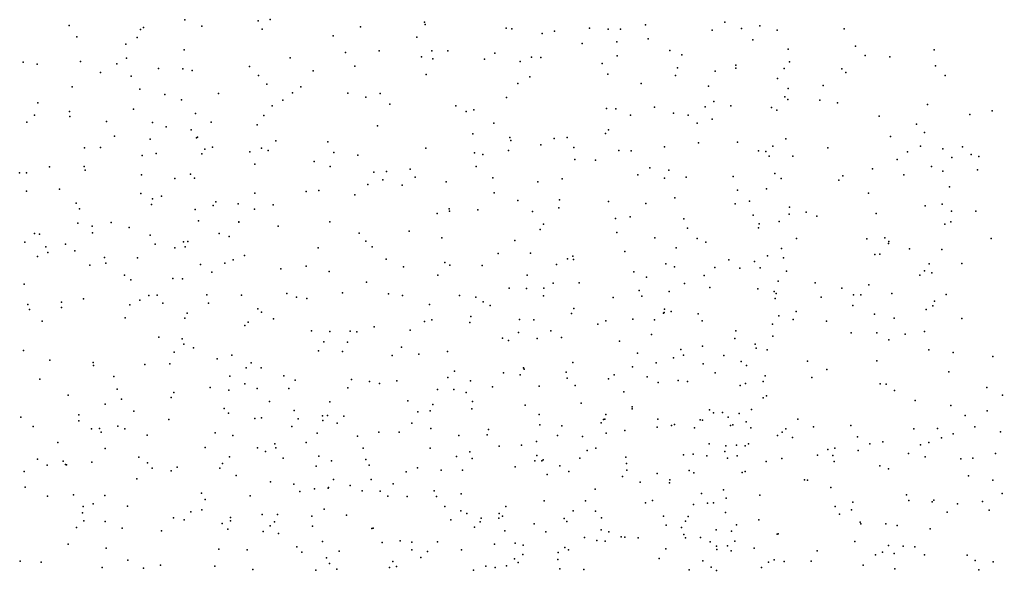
# Model space of a CAD drawing. Header units: metres. Extents: x -25 to 25, y -27.8 to 27.8.
# Drawn here: x 4.452 to 5.997, y 0.013 to 0.879 of the extents above; entities that cross this region are included whole.
import ezdxf

# ---------------------------------------------------------------- set-up
doc = ezdxf.new("R2010")
doc.units = ezdxf.units.M

msp = doc.modelspace()

# ---------------------------------------------------------------- linework, layer by layer
for p in [(4.5301, 0.8701, -10.8626), (4.6471, 0.867, -11.0577), (4.7117, 0.879, 2.7423), (4.7385, 0.8692, -13.8928), (4.8274, 0.8775, 17.3188), (4.846, 0.8793, -13.7848), (4.9881, 0.8679, 20.2098), (5.0887, 0.8755, 16.3866), (5.0896, 0.8715, 20.2308), (5.2168, 0.8657, -11.6756), (5.3478, 0.866, 20.2373), (5.436, 0.8711, 17.3236), (5.5606, 0.8751, 17.3428), (5.5868, 0.8654, -12.8043), (5.6156, 0.8698, -12.7341), (4.5422, 0.8524, -14.0528), (4.6368, 0.8514, 17.3506), (4.642, 0.8639, 16.4449), (4.8337, 0.8645, 20.1424), (4.9452, 0.8539, -11.4239), (5.0765, 0.8516, 21.5403), (5.2261, 0.8646, 20.2376), (5.2735, 0.8573, -7.6931), (5.2928, 0.861, 17.3057), (5.3772, 0.8644, -26.3203), (5.3968, 0.8641, -13.19), (5.541, 0.8625, -12.0598), (5.643, 0.8629, -12.6655), (5.7482, 0.8649, 17.3755), (4.6194, 0.8405, 15.0003), (5.3365, 0.8417, -1.7192), (5.3912, 0.8445, 16.0009), (5.44, 0.849, 26.1086), (5.4402, 0.8489, 20.2167), (5.6045, 0.8478, 2.1364), (5.7662, 0.8378, 25.6842), (4.7111, 0.8318, -11.1343), (4.8773, 0.8195, -11.319), (4.9646, 0.8274, -13.6937), (5.0173, 0.83, -13.6361), (5.0841, 0.8207, -20.8344), (5.1, 0.8301, 26.2765), (5.1253, 0.83, 17.2794), (5.1994, 0.8266, 16.2625), (5.2567, 0.8204, -11.7173), (5.2714, 0.8198, -13.3594), (5.3917, 0.8226, 21.9444), (5.4745, 0.8306, -13.0978), (5.4929, 0.8242, -7.3797), (5.66, 0.8329, 20.1908), (5.7815, 0.8229, 20.1742), (5.82, 0.8208, 25.3829), (5.8898, 0.8318, 10.5741), (4.4577, 0.8125, 15.2499), (4.4796, 0.8091, 14.5595), (4.5479, 0.8134, -10.8232), (4.6049, 0.8099, -10.9115), (4.6204, 0.8186, -12.1697), (4.8138, 0.8054, -11.2371), (4.9789, 0.806, 17.2704), (5.1017, 0.8176, -11.5602), (5.1827, 0.817, -13.4608), (5.2388, 0.8133, -4.0214), (5.3681, 0.8104, -11.8213), (5.4863, 0.8037, -11.9741), (5.5781, 0.8032, -12.8624), (5.5782, 0.8079, -12.1516), (5.6621, 0.8127, -12.5331), (5.8916, 0.8069, 25.2107), (4.5794, 0.7964, 3.0451), (4.6276, 0.7904, -14.0181), (4.6703, 0.8024, -20.9263), (4.709, 0.8021, 20.0638), (4.7235, 0.7995, 17.3061), (4.8276, 0.7913, 26.3127), (4.9139, 0.7987, 21.4209), (5.091, 0.793, -13.5823), (5.2541, 0.7892, 17.2797), (5.377, 0.7935, -13.2498), (5.4833, 0.7913, -1.7535), (5.5453, 0.7985, 20.1835), (5.6539, 0.8025, -12.383), (5.7444, 0.802, 22.5723), (5.7511, 0.7961, 15.7683), (5.9071, 0.7915, 17.3425), (4.5348, 0.7737, 19.9105), (4.8407, 0.7779, 17.2735), (4.8941, 0.7737, 20.1484), (5.2356, 0.7788, -13.4185), (5.4291, 0.7789, -11.9015), (5.5348, 0.7747, -12.98), (5.6437, 0.7867, -12.6946), (5.7152, 0.7759, 2.022), (4.6411, 0.77, 19.9938), (4.6807, 0.7617, -11.001), (4.7646, 0.7634, -11.1449), (4.8811, 0.7641, -19.4318), (4.9679, 0.7638, -13.7334), (4.9964, 0.7576, -26.3411), (5.0187, 0.7629, -11.472), (5.6551, 0.758, 17.3306), (5.6604, 0.7712, -7.1386), (4.481, 0.7484, -12.9967), (4.7066, 0.7531, -13.9752), (4.8491, 0.7439, -1.6855), (4.8661, 0.7527, -11.258), (5.0341, 0.7465, 20.1821), (5.1381, 0.7437, -1.6244), (5.2175, 0.7567, 20.2068), (5.4499, 0.7418, -13.1694), (5.5297, 0.7422, 17.3123), (5.5435, 0.7508, -12.0842), (5.57, 0.744, 26.0705), (5.6595, 0.7538, -12.624), (5.7102, 0.7529, 2.4661), (5.738, 0.7483, 25.8545), (5.8791, 0.7461, 10.43), (4.4755, 0.729, 26.1949), (4.5309, 0.7346, -10.709), (4.5314, 0.727, 21.03), (4.6315, 0.7387, -1.7189), (4.7287, 0.7319, 2.2032), (4.8363, 0.7284, -13.8811), (5.1543, 0.7351, -11.6008), (5.1661, 0.7377, -13.5375), (5.3746, 0.7398, 17.2831), (5.3893, 0.7388, 20.1934), (5.4125, 0.7289, -13.2331), (5.48, 0.7323, 20.1748), (5.5031, 0.729, 2.1817), (5.6343, 0.7414, -1.7967), (5.6423, 0.7368, -12.3261), (5.8033, 0.7273, 20.1715), (5.9457, 0.7302, 11.275), (5.9809, 0.7357, 17.3174), (4.4635, 0.7182, -14.1306), (4.5888, 0.7192, 19.9513), (4.6612, 0.7173, 3.1591), (4.6827, 0.7109, -10.947), (4.7533, 0.718, -11.0744), (4.8254, 0.7141, 20.0913), (5.015, 0.7123, -13.7179), (5.1974, 0.7167, -8.1559), (5.5174, 0.7167, -13.0588), (5.541, 0.723, -26.2782), (5.8621, 0.7148, 10.107), (4.6015, 0.6962, -14.0683), (4.7217, 0.7061, 20.0505), (5.1648, 0.6996, 17.2317), (5.3732, 0.7002, -13.3006), (5.3777, 0.7062, -19.6325), (5.8211, 0.6956, 17.3266), (5.8745, 0.702, -6.7421), (4.6577, 0.6916, 17.2793), (4.7302, 0.6932, 2.8546), (4.7319, 0.6943, -11.0119), (4.8548, 0.6886, -11.1985), (4.9367, 0.687, -13.8139), (5.2228, 0.6938, -13.4983), (5.2245, 0.6895, 21.6625), (5.2716, 0.6824, -13.4401), (5.2926, 0.6925, 20.1872), (5.3129, 0.6939, 15.9534), (5.5195, 0.6855, -12.0378), (5.5807, 0.6866, -12.1707), (5.636, 0.6802, 20.1451), (5.6566, 0.6921, -12.6868), (5.868, 0.6802, 15.8985), (4.5543, 0.6775, -4.1998), (4.5796, 0.6783, 16.29), (4.6448, 0.6658, 19.9941), (4.6667, 0.6687, -10.866), (4.7386, 0.6681, 3.0183), (4.7432, 0.6758, -12.7148), (4.7555, 0.679, -13.9714), (4.8141, 0.6716, -11.1221), (4.8324, 0.6774, 2.3241), (4.8427, 0.6736, -4.138), (4.9463, 0.6703, -11.3194), (4.9836, 0.666, 26.3479), (5.0908, 0.6772, -11.5139), (5.167, 0.67, 20.1804), (5.1804, 0.6674, -26.2658), (5.2207, 0.6734, -11.6694), (5.3236, 0.6785, -13.3713), (5.394, 0.6736, -11.8783), (5.4137, 0.6728, -7.5368), (5.4661, 0.6792, -11.9651), (5.6137, 0.6728, -4.0042), (5.6252, 0.6721, -19.705), (5.6305, 0.6648, -12.2918), (5.6674, 0.6644, -12.5327), (5.7225, 0.6779, 17.3255), (5.8479, 0.6716, 25.5427), (5.9036, 0.6761, 17.3133), (5.9345, 0.6792, -20.9141), (5.948, 0.667, 8.9241), (4.8217, 0.6522, -13.9259), (4.9151, 0.6564, 20.1242), (5.3251, 0.6596, 17.2596), (5.3575, 0.6582, 21.8365), (5.8318, 0.6595, -8.9235), (5.9174, 0.6626, -4.0864), (5.9598, 0.664, -1.8063), (4.4523, 0.6383, 14.3843), (4.4629, 0.6382, 17.3327), (4.4991, 0.6478, -10.5846), (4.5538, 0.6485, -10.6563), (4.5552, 0.6426, -14.103), (4.6439, 0.6355, -14.0586), (4.7206, 0.6361, -10.9314), (4.9402, 0.6484, 17.2166), (5.0091, 0.6392, -13.761), (5.0291, 0.6404, -11.4222), (5.0662, 0.6444, -13.6992), (5.1698, 0.6482, -11.6097), (5.4238, 0.6354, -13.2489), (5.4428, 0.6461, 15.7482), (5.4729, 0.6427, 20.1377), (5.6394, 0.6376, 22.6213), (5.746, 0.6338, 1.9025), (5.7928, 0.6446, 20.1449), (5.8421, 0.6352, -19.7824), (5.8854, 0.6486, 22.5376), (5.9032, 0.6409, 10.65), (5.9579, 0.643, 9.1416), (4.6962, 0.6294, -12.3177), (4.7272, 0.6298, 3.2773), (4.9995, 0.6201, 2.1629), (5.0234, 0.6272, 17.2209), (5.0536, 0.619, 20.1408), (5.0739, 0.6316, 16.1982), (5.1228, 0.6243, -4.0456), (5.1963, 0.6306, -20.9016), (5.2669, 0.624, -8.3989), (5.3052, 0.6289, -11.7789), (5.4659, 0.6302, 22.5854), (5.5, 0.6316, 17.3012), (5.5737, 0.6329, -12.9401), (5.6494, 0.6293, -12.7274), (5.7399, 0.627, 15.7931), (4.4628, 0.6095, -10.5026), (4.5149, 0.6127, 19.9098), (4.6427, 0.6061, 17.2582), (4.8219, 0.6065, 17.2278), (4.9026, 0.6091, -11.2361), (4.9226, 0.6104, -13.8533), (4.9791, 0.6039, -11.3328), (5.1984, 0.6067, -13.5645), (5.5805, 0.611, -12.1995), (5.6262, 0.6135, -12.8122), (5.7865, 0.6065, 17.3297), (5.9136, 0.6164, 11.5646), (4.5409, 0.5909, 16.1627), (4.6594, 0.5885, 14.6024), (4.6612, 0.5974, 14.8696), (4.6751, 0.6016, -10.8159), (4.7567, 0.587, 2.7144), (4.7605, 0.5929, 26.3375), (4.7955, 0.5895, -13.9588), (4.851, 0.5881, -11.1422), (5.2353, 0.595, 17.2472), (5.3008, 0.5959, -13.4361), (5.3778, 0.5935, 17.2746), (5.4365, 0.5904, 2.2345), (5.4819, 0.599, -12.0054), (5.577, 0.5897, 2.3622), (5.5994, 0.594, 17.3141), (5.9022, 0.589, 11.0962), (4.5466, 0.5817, -26.0677), (4.7282, 0.5809, 16.2316), (4.8212, 0.5813, -12.496), (5.1087, 0.5747, 21.5528), (5.1276, 0.5819, -11.5486), (5.1281, 0.578, -13.651), (5.1724, 0.58, 20.1458), (5.2583, 0.5777, -13.5013), (5.2997, 0.5832, 26.2866), (5.605, 0.572, -12.8881), (5.6618, 0.5735, -12.6237), (5.6622, 0.5843, 20.1135), (5.6886, 0.5763, -1.572), (5.7985, 0.5745, 25.8115), (5.8755, 0.5866, 11.3869), (5.9171, 0.578, 10.8761), (5.9551, 0.578, 20.2567), (4.5436, 0.5594, 21.0246), (4.5959, 0.5604, -10.643), (4.7333, 0.5629, -19.4237), (4.7968, 0.5609, -11.0237), (4.797, 0.5614, 2.5557), (4.9396, 0.5614, 20.1061), (5.2755, 0.5578, 2.1916), (5.389, 0.5666, 20.1144), (5.4118, 0.5694, -11.9259), (5.4961, 0.5663, 20.094), (5.6147, 0.5584, 26.0604), (5.6461, 0.5618, -12.408), (5.7055, 0.5705, -7.0716), (5.9063, 0.5578, 9.3194), (5.9158, 0.5613, -26.488), (4.4755, 0.543, 1.597), (4.4837, 0.5417, 26.2202), (4.5662, 0.5544, 19.9512), (4.5669, 0.5439, 3.3784), (4.6242, 0.5522, -14.0823), (4.7658, 0.5431, 20.0549), (4.8585, 0.5548, -13.9149), (4.9857, 0.5434, 2.3207), (5.0644, 0.5465, -11.4582), (5.2706, 0.5492, 15.7056), (5.3909, 0.5445, -8.6327), (5.5021, 0.5515, -12.0621), (5.6137, 0.5519, -12.3073), (4.4605, 0.5292, -10.4371), (4.5243, 0.5261, -14.1265), (4.6576, 0.5405, -10.7215), (4.6652, 0.5261, 15.4859), (4.7098, 0.5301, 21.2658), (4.7166, 0.5306, 3.4231), (4.7815, 0.5384, -10.944), (4.9962, 0.531, -13.8011), (5.116, 0.5364, 17.2206), (5.2307, 0.532, -1.5131), (5.4508, 0.5361, 22.3526), (5.5174, 0.5352, -20.9122), (5.531, 0.5292, -12.138), (5.6734, 0.5352, 17.3198), (5.784, 0.5347, 9.8773), (5.8121, 0.5364, 8.9178), (5.8182, 0.5274, 22.6058), (5.8185, 0.5302, -6.8605), (5.9792, 0.5349, 12.3474), (4.4933, 0.522, 17.293), (4.4966, 0.5129, 15.8296), (4.539, 0.5156, -10.5316), (4.6961, 0.5205, -14.0497), (4.7123, 0.5219, 17.2166), (4.9213, 0.5204, 16.1441), (5.0065, 0.5223, 17.2095), (5.2045, 0.5114, -13.5846), (5.2555, 0.512, -11.7381), (5.4034, 0.5146, 21.9067), (5.4842, 0.5203, 26.1793), (5.6496, 0.5195, -26.2771), (5.7963, 0.51, 10.302), (5.8045, 0.5106, 20.1129), (5.8508, 0.5189, 25.6075), (5.9016, 0.5177, 12.1356), (4.4801, 0.5068, 19.916), (4.5858, 0.5055, -10.5858), (4.588, 0.4966, 17.25), (4.6373, 0.5045, -10.663), (4.7368, 0.4945, -26.0366), (4.7748, 0.4962, 2.9258), (4.7877, 0.5018, -13.9818), (4.8057, 0.5085, 1.8246), (5.0283, 0.5024, 1.9009), (5.1207, 0.4976, 15.8671), (5.3135, 0.5033, -7.7252), (5.3219, 0.5076, 20.0954), (5.3228, 0.5023, 1.8932), (5.4678, 0.4955, 15.6368), (5.5669, 0.5016, -12.9691), (5.6073, 0.4988, -12.889), (5.6277, 0.508, -12.8189), (5.6529, 0.505, -12.5033), (5.8818, 0.4952, 17.303), (5.9331, 0.4959, 25.1446), (4.5628, 0.4932, 9.1185), (4.7543, 0.4823, -1.6346), (4.863, 0.4875, 21.3968), (4.9028, 0.4916, -11.1844), (4.9388, 0.4834, -13.8672), (5.0558, 0.4905, -11.4153), (5.1284, 0.493, 26.3355), (5.1791, 0.4929, -11.6141), (5.2961, 0.494, -13.4757), (5.4178, 0.4829, 22.6682), (5.4815, 0.4908, -13.1867), (5.5448, 0.4893, 20.0604), (5.5845, 0.4887, -12.2756), (5.6161, 0.489, 1.7885), (5.6574, 0.4839, -12.6268), (5.8748, 0.4844, 10.5849), (5.8861, 0.4813, 20.1964), (4.617, 0.4775, 8.9469), (4.6269, 0.47, -20.926), (4.693, 0.4721, -10.7243), (4.7082, 0.4715, 16.0446), (4.9973, 0.4663, 21.4939), (5.1097, 0.4775, -13.7), (5.25, 0.4776, 8.8267), (5.2907, 0.4648, -11.7913), (5.3319, 0.4654, -11.8529), (5.4374, 0.4744, -13.2795), (5.4974, 0.4642, -12.0972), (5.5283, 0.4768, -13.0909), (5.6447, 0.468, 20.0642), (5.7027, 0.4652, 9.9923), (5.8671, 0.4774, 2.6985), (4.4592, 0.4633, 8.9715), (4.8721, 0.4488, -13.9276), (4.9599, 0.4495, 3.2335), (5.0318, 0.448, -11.3559), (5.2216, 0.4569, -11.6799), (5.2491, 0.4563, -13.5504), (5.2762, 0.4571, 17.2603), (5.426, 0.4535, 22.4903), (5.4731, 0.4518, -7.4355), (5.5371, 0.4581, 17.3165), (5.6127, 0.4561, -12.3707), (5.6381, 0.4516, -12.4392), (5.6415, 0.4488, -1.3997), (5.7448, 0.457, 8.7855), (5.7873, 0.4621, 11.683), (5.8233, 0.4486, 1.7598), (4.5179, 0.4351, -1.6169), (4.5527, 0.4404, -14.1174), (4.641, 0.4382, 26.2879), (4.6556, 0.4457, 17.2218), (4.6683, 0.4458, 15.698), (4.6771, 0.4336, 15.88), (4.7466, 0.4468, 8.8469), (4.7492, 0.4337, -10.7932), (4.8011, 0.4459, -10.8921), (4.8877, 0.443, -11.1122), (4.9035, 0.4406, 9.1075), (5.0539, 0.4456, 17.2194), (5.1437, 0.4455, -19.6008), (5.1695, 0.4427, -26.1202), (5.1809, 0.4357, -13.6281), (5.2758, 0.445, 21.7406), (5.3854, 0.4426, -1.4434), (5.4303, 0.4446, -11.9876), (5.6396, 0.4409, 8.9474), (5.7121, 0.4429, -20.9198), (5.7628, 0.4464, 9.5277), (5.7744, 0.4464, 11.5078), (5.8904, 0.4368, -8.8177), (5.9087, 0.4469, -3.7759), (4.4651, 0.4313, -10.3793), (4.4679, 0.4236, 3.4867), (4.5179, 0.4266, -10.4487), (4.6255, 0.4308, 14.3177), (4.7154, 0.4178, -4.1737), (4.8265, 0.4243, 15.7255), (4.8322, 0.4192, 17.2057), (5.0967, 0.4313, 3.4544), (5.1919, 0.4299, 15.5492), (5.3231, 0.4249, 2.2945), (5.4644, 0.4177, 20.0388), (5.4652, 0.4187, -13.2241), (5.4658, 0.4241, -12.0492), (5.4766, 0.4205, 8.8673), (5.673, 0.4204, 2.5303), (5.7618, 0.4297, 17.3353), (5.8774, 0.4235, 12.2873), (5.8875, 0.4295, 8.7034), (4.4879, 0.405, 1.5254), (4.6182, 0.4106, -10.5699), (4.7119, 0.41, 20.0553), (4.8117, 0.4038, 20.0763), (4.8512, 0.4087, -10.9787), (5.0888, 0.4048, 20.1033), (5.1002, 0.4073, -11.4806), (5.16, 0.4029, -11.5773), (5.1616, 0.4123, 9.0024), (5.2381, 0.4078, 8.6354), (5.2603, 0.4074, 20.0828), (5.3199, 0.417, -13.4517), (5.3739, 0.4058, -11.9335), (5.4159, 0.4085, -4.0185), (5.4499, 0.4071, 22.8518), (5.5186, 0.4166, -12.1702), (5.525, 0.4055, -13.0987), (5.6455, 0.4136, -12.689), (5.6682, 0.4077, 17.3346), (5.7204, 0.4052, 9.3578), (5.7962, 0.4159, -1.3606), (5.8271, 0.4098, 20.1246), (5.9332, 0.4094, 20.2337), (4.8065, 0.3982, -13.9719), (4.9108, 0.3898, -11.1526), (4.9399, 0.3888, 2.477), (4.9717, 0.3895, 26.3402), (4.9823, 0.3883, -13.8341), (5.0097, 0.3962, -11.3017), (5.0663, 0.3912, -13.7535), (5.2363, 0.3873, -1.4577), (5.2874, 0.3897, -11.7993), (5.3611, 0.4005, -13.3907), (5.5782, 0.3899, -12.329), (5.6357, 0.4003, 15.6362), (5.7591, 0.3867, 20.0631), (5.7995, 0.3869, 15.763), (5.8748, 0.3891, 10.7515), (4.671, 0.3798, -14.0651), (4.7078, 0.3773, -10.6835), (4.9304, 0.3729, -13.8827), (4.9675, 0.3721, -1.5455), (5.2111, 0.3784, -11.6792), (5.2206, 0.3745, 1.7593), (5.2655, 0.3777, -13.5349), (5.304, 0.3793, 17.2934), (5.3954, 0.3735, 22.0028), (5.4456, 0.3842, 17.3177), (5.5764, 0.378, -19.7027), (5.6361, 0.3817, -12.5381), (5.8186, 0.3756, 11.1248), (5.8439, 0.3846, 25.3183), (4.4585, 0.3592, 9.3342), (4.6954, 0.3564, 17.2023), (4.7104, 0.3689, 21.3127), (4.7258, 0.3633, -25.8533), (4.9222, 0.3586, 20.0961), (4.9599, 0.3577, -11.2132), (5.0525, 0.3644, -11.3708), (5.1246, 0.3574, 17.2506), (5.4918, 0.3606, -12.1379), (5.5255, 0.3656, 8.729), (5.6086, 0.3689, 9.7094), (5.6099, 0.3626, -12.8338), (5.6275, 0.36, -12.741), (5.8811, 0.3603, 17.3176), (5.9196, 0.3558, -3.5399), (4.4998, 0.3439, -14.1283), (4.5681, 0.3404, 21.1366), (4.7627, 0.3459, 14.901), (4.7857, 0.3516, -10.8174), (5.0378, 0.351, 17.2396), (5.0799, 0.3534, 2.3776), (5.3217, 0.3404, -11.8924), (5.4236, 0.3548, -13.307), (5.4802, 0.3477, -13.1898), (5.4959, 0.3518, 15.5715), (5.5591, 0.3511, -12.9638), (5.5864, 0.3417, 1.6225), (5.6904, 0.3425, 20.0374), (5.7995, 0.3427, 1.6309), (5.9822, 0.3496, 17.2874), (4.5683, 0.3352, 20.0083), (4.6493, 0.3371, -10.5735), (4.6881, 0.338, 3.6116), (4.8081, 0.332, 17.2064), (4.8163, 0.3394, 2.7746), (4.832, 0.3316, -13.9495), (5.1356, 0.3266, 20.0856), (5.2441, 0.3316, 22.969), (5.2453, 0.3296, 23.3406), (5.3114, 0.3252, 22.7437), (5.4157, 0.3336, 22.1872), (5.4529, 0.3395, 9.2093), (5.5267, 0.3383, -12.2276), (5.5948, 0.3356, 22.8236), (5.7208, 0.3293, 11.2839), (5.9129, 0.3253, 15.8666), (4.4839, 0.3141, 3.6672), (4.6005, 0.3183, -14.0876), (4.7826, 0.3185, 14.4097), (4.8677, 0.3193, 2.9641), (4.8851, 0.3125, -19.5128), (4.974, 0.3133, -12.7081), (5.0024, 0.3105, -13.8163), (5.0452, 0.3111, 20.0941), (5.1255, 0.3168, -11.5186), (5.161, 0.3112, 15.4184), (5.2129, 0.3238, 3.3886), (5.2389, 0.3207, -11.7363), (5.3128, 0.3155, -13.4647), (5.3778, 0.3144, -13.3677), (5.3866, 0.321, -7.5757), (5.4388, 0.3177, -12.0727), (5.4872, 0.3121, 9.3677), (5.5018, 0.3102, 9.574), (5.5457, 0.3237, -12.2982), (5.6209, 0.3105, -12.5584), (5.6241, 0.3194, 26.0034), (5.6974, 0.3165, 2.6447), (4.6054, 0.2981, 17.2116), (4.7517, 0.3007, -12.3285), (4.7812, 0.2968, -13.986), (4.8065, 0.3068, -1.5537), (4.8255, 0.2994, -10.8658), (4.8756, 0.2991, 3.613), (4.9682, 0.3001, 1.6764), (5.0181, 0.3069, -11.2906), (5.1093, 0.2979, -13.7127), (5.1348, 0.2977, 23.2257), (5.1954, 0.3019, -11.6415), (5.2687, 0.303, -13.5334), (5.3253, 0.3039, 21.8824), (5.402, 0.294, 8.6048), (5.4557, 0.3089, 20.0046), (5.5847, 0.3042, -1.2594), (5.5933, 0.3071, 19.9848), (5.8048, 0.3067, 8.6566), (5.8142, 0.3059, 20.0949), (5.8272, 0.2962, 25.1629), (5.9723, 0.3007, 1.6894), (4.5288, 0.2887, -4.1865), (4.6122, 0.2824, -12.1565), (4.6903, 0.2852, -14.0494), (4.6948, 0.2931, 9.4251), (4.845, 0.2788, 20.0897), (4.9398, 0.2785, -13.8741), (5.0625, 0.2799, 9.362), (5.154, 0.2932, -20.9715), (5.1643, 0.2788, -13.6524), (5.6211, 0.2848, 11.9517), (5.626, 0.2879, -12.6495), (5.8597, 0.2803, 12.5504), (5.9969, 0.289, 20.3446), (4.5866, 0.2748, 26.1912), (4.632, 0.2636, -10.5098), (4.774, 0.2676, -10.7091), (4.8837, 0.2648, -10.9758), (5.0784, 0.2628, 3.1719), (5.0977, 0.264, -1.4462), (5.1016, 0.2742, -11.4636), (5.1628, 0.2673, -11.5734), (5.2471, 0.2729, 3.5656), (5.3347, 0.2764, -11.9423), (5.415, 0.2706, 9.7924), (5.4152, 0.2674, 23.1887), (5.5366, 0.2655, 11.7923), (5.6024, 0.2665, -12.7935), (5.9159, 0.2727, 12.7721), (5.9732, 0.2641, 17.3061), (4.4539, 0.2542, 17.2254), (4.5451, 0.2576, -10.4095), (4.5452, 0.2484, -19.4184), (4.6869, 0.2504, -10.5794), (4.7806, 0.2606, -20.8888), (4.822, 0.2519, 8.5835), (4.8326, 0.2531, -13.9465), (4.89, 0.2516, 26.2759), (4.9285, 0.2565, 9.437), (4.9287, 0.249, -11.1027), (4.9363, 0.2567, -25.8301), (4.962, 0.2559, 17.2262), (5.2689, 0.2584, -7.7676), (5.3702, 0.2504, -1.3105), (5.3722, 0.2508, 3.4436), (5.3734, 0.2583, 23.4808), (5.4556, 0.2511, 9.9657), (5.5217, 0.25, 11.571), (5.5255, 0.2494, -13.0704), (5.5429, 0.261, -12.3362), (5.557, 0.2613, 2.5416), (5.566, 0.2544, -12.4022), (5.5833, 0.2598, 10.22), (5.6756, 0.2511, 19.9898), (5.9387, 0.2569, 4.6203), (4.4738, 0.2393, -10.3197), (4.5651, 0.2357, -20.8483), (4.5778, 0.2362, -14.0867), (4.6068, 0.2401, 3.7413), (4.6177, 0.2358, -25.6737), (4.88, 0.2393, 17.2126), (4.9516, 0.245, 20.1087), (5.0685, 0.2449, -11.3737), (5.0984, 0.2364, 23.4284), (5.1893, 0.235, 20.067), (5.27, 0.242, -19.624), (5.3046, 0.2408, 22.5355), (5.3664, 0.2454, -21.0107), (5.4037, 0.233, -12.0688), (5.4546, 0.2386, 26.0896), (5.477, 0.2411, 17.3603), (5.4818, 0.2429, -13.1771), (5.5129, 0.2373, -12.2522), (5.5697, 0.2409, 17.376), (5.5732, 0.2422, -7.2722), (5.5943, 0.247, -12.5016), (5.6018, 0.2372, -4.0511), (5.6568, 0.236, 17.3779), (5.7, 0.2388, 2.7873), (5.7589, 0.2409, 25.5914), (5.8578, 0.2361, 20.1426), (5.8949, 0.2363, -26.4754), (5.9538, 0.2389, -1.1656), (4.5805, 0.2305, 20.0499), (4.6526, 0.226, 14.1525), (4.7598, 0.2294, 17.2013), (4.7873, 0.2254, 9.5299), (4.92, 0.229, -12.4581), (4.9831, 0.2243, -11.2054), (5.0168, 0.2304, 2.545), (5.0487, 0.2308, -13.7724), (5.1428, 0.2252, 21.7198), (5.187, 0.2262, -4.1553), (5.2976, 0.2256, 3.2969), (5.337, 0.2237, 20.0304), (5.3742, 0.2288, 17.3473), (5.6434, 0.2255, 12.1157), (5.6508, 0.2307, -26.2807), (5.6673, 0.2221, -1.1472), (5.7692, 0.2233, 10.8198), (5.901, 0.2217, -23.4682), (5.9197, 0.2279, 20.2266), (5.9939, 0.231, 4.7995), (4.5121, 0.2142, -1.4773), (4.5865, 0.2049, -10.443), (4.7439, 0.2066, -13.9989), (4.8261, 0.206, -10.7882), (4.8532, 0.2122, 14.27), (4.8548, 0.2058, -10.8693), (4.9026, 0.2141, -11.0265), (4.9924, 0.2056, 2.9985), (5.0978, 0.2052, 1.5773), (5.206, 0.2085, -13.6011), (5.2409, 0.2104, 17.3193), (5.2649, 0.2157, 26.1935), (5.3441, 0.2018, -13.3998), (5.3579, 0.2054, -8.3253), (5.5362, 0.2124, -13.0014), (5.5624, 0.209, 11.3415), (5.5789, 0.2099, -12.8485), (5.5925, 0.2089, -12.5735), (5.5978, 0.2125, -12.7388), (5.7227, 0.2034, 15.4942), (5.7338, 0.2057, 10.6121), (5.7701, 0.2016, 17.3926), (5.7884, 0.2124, -8.7088), (5.8093, 0.2156, 20.0678), (5.868, 0.2108, 17.3594), (5.8815, 0.2141, 4.4471), (4.4806, 0.188, 0.4722), (4.6397, 0.1914, 0.4564), (4.7819, 0.1918, -4.1943), (4.8386, 0.2, 20.1295), (4.8666, 0.1895, 14.6675), (4.9228, 0.1928, 1.561), (4.9422, 0.1854, -1.4437), (4.9964, 0.1877, 21.623), (5.1389, 0.1925, -13.6748), (5.1601, 0.1997, 22.8133), (5.1635, 0.1894, 9.6721), (5.262, 0.1855, 20.0474), (5.2653, 0.1941, -13.5314), (5.2733, 0.1855, 15.354), (5.2749, 0.1871, -11.8315), (5.3327, 0.1896, 8.488), (5.4049, 0.1913, 11.6795), (5.4956, 0.1951, -13.1249), (5.5111, 0.1959, 23.3502), (5.5325, 0.1932, -12.3567), (5.5605, 0.2001, 23.09), (5.565, 0.1898, 2.6805), (5.5799, 0.1934, -8.6409), (5.6502, 0.189, 10.443), (5.7062, 0.1942, 1.3988), (5.7307, 0.194, 22.8984), (5.8492, 0.197, 15.5828), (5.8754, 0.1917, -20.9588), (5.9318, 0.1889, 13.0139), (5.9504, 0.1896, 17.3412), (5.986, 0.1972, 24.9636), (4.4955, 0.1787, 1.2617), (4.5205, 0.185, 6.5145), (4.5243, 0.18, -10.3693), (4.5261, 0.1791, 17.1906), (4.5657, 0.1835, 0.7217), (4.6531, 0.1825, 21.4214), (4.6608, 0.1741, 1.4467), (4.6997, 0.1754, -10.5793), (4.7671, 0.1738, -10.6708), (4.7711, 0.1812, -1.4669), (4.9186, 0.177, -13.8844), (5.0017, 0.1787, 8.4182), (5.0776, 0.1744, -13.7378), (5.1147, 0.1707, 20.1059), (5.1485, 0.1707, -11.5425), (5.2312, 0.1762, 21.88), (5.3012, 0.1774, 3.7151), (5.406, 0.1814, 11.8633), (5.4069, 0.1709, -13.2996), (5.5046, 0.1702, -12.2867), (5.6259, 0.1846, 19.9382), (5.7327, 0.1845, 8.571), (5.8043, 0.1776, 3.1457), (5.8177, 0.1732, -1.0891), (4.4595, 0.1686, -10.2735), (4.6366, 0.1573, 20.0979), (4.6904, 0.1698, 8.5945), (4.7925, 0.1622, -13.9525), (4.9457, 0.1564, -11.1124), (5.0048, 0.156, 2.7388), (5.0597, 0.1683, 22.957), (5.2813, 0.1641, 1.487), (5.3154, 0.1685, -11.9528), (5.3999, 0.1607, -12.1036), (5.4544, 0.1658, 19.9907), (5.4745, 0.1556, 12.0105), (5.512, 0.1664, 8.5412), (5.5879, 0.1671, 2.9097), (5.5927, 0.1687, -12.6685), (5.6858, 0.1555, -3.5864), (5.6905, 0.1552, 10.9914), (5.9435, 0.1617, 4.9419), (5.9821, 0.1552, -3.044), (4.461, 0.1439, 6.6581), (4.8465, 0.1523, -12.971), (4.8831, 0.149, -10.9383), (4.916, 0.1415, 20.162), (4.9372, 0.1428, 14.9379), (4.938, 0.1435, 14.4672), (4.9718, 0.1466, 0.4649), (5.0396, 0.1495, 15.1395), (5.357, 0.1408, 17.3787), (5.4278, 0.152, 3.1762), (5.4736, 0.1511, 10.2087), (5.5586, 0.1401, -12.5269), (5.7275, 0.1435, 4.6567), (4.4962, 0.1301, -14.0895), (4.5369, 0.1323, 3.8891), (4.5861, 0.131, 9.685), (4.7382, 0.1345, 0.3309), (4.7437, 0.1247, 17.1873), (4.8144, 0.1306, -10.729), (4.8927, 0.1375, 3.777), (4.9908, 0.1384, -13.8133), (5.019, 0.1376, 17.2606), (5.0308, 0.1298, -11.2884), (5.0616, 0.1293, 9.7961), (5.1036, 0.1386, 3.7699), (5.1076, 0.1293, -11.4589), (5.1461, 0.1335, 2.5825), (5.5242, 0.1342, 23.6781), (5.563, 0.127, -12.7661), (5.6156, 0.1313, 23.5167), (5.8461, 0.1321, 4.2601), (5.8894, 0.1236, -13.2581), (5.9968, 0.1343, 20.3456), (4.5523, 0.1136, 0.9265), (4.5679, 0.1179, 0.3278), (4.6217, 0.1143, -14.0354), (4.7386, 0.1087, 14.0365), (4.9311, 0.1096, 23.0744), (5.1207, 0.1138, 2.9557), (5.2165, 0.1138, 0.3355), (5.2769, 0.1224, 22.1282), (5.3418, 0.1224, 20.0255), (5.4361, 0.1197, -13.2093), (5.4472, 0.123, -1.1397), (5.5117, 0.1171, 19.9294), (5.5335, 0.1189, 25.9137), (5.5428, 0.1196, -12.4538), (5.7339, 0.1139, 25.003), (5.7599, 0.1084, 12.7232), (5.762, 0.1206, -23.6241), (5.8499, 0.1234, -6.3816), (5.8867, 0.1212, 1.3344), (5.9266, 0.1178, 20.2224), (5.9656, 0.1217, -1.0205), (4.5511, 0.104, 8.5886), (4.6943, 0.0958, -14.0026), (4.711, 0.093, 0.7702), (4.7212, 0.1052, -10.5953), (4.7839, 0.0963, 20.1752), (4.8335, 0.1009, 8.3604), (4.8575, 0.101, -10.8538), (4.9117, 0.0986, -11.0272), (4.966, 0.1003, 0.1749), (5.13, 0.0929, 23.6718), (5.1458, 0.1067, 0.1054), (5.1554, 0.1027, 17.3297), (5.1778, 0.0955, 26.1313), (5.2057, 0.0956, 11.6444), (5.2058, 0.1029, 11.8754), (5.2114, 0.0986, -12.8873), (5.3081, 0.0949, 23.7772), (5.3224, 0.1069, 0.2195), (5.3572, 0.1065, 26.058), (5.3668, 0.0961, 3.015), (5.4643, 0.0984, -12.248), (5.5033, 0.0982, -12.9946), (5.5618, 0.1044, 11.1469), (5.6142, 0.093, 3.4949), (5.7407, 0.1017, 19.9431), (5.9101, 0.1049, 15.3069), (5.9762, 0.108, -5.84), (4.5417, 0.0809, -14.0585), (4.5531, 0.0914, 20.096), (4.5868, 0.0901, 17.1687), (4.6134, 0.0798, 1.2406), (4.7706, 0.0871, 21.572), (4.7797, 0.0783, -10.6716), (4.7835, 0.0913, -25.5669), (4.8459, 0.0834, 0.6924), (4.8528, 0.0898, 26.1497), (4.9126, 0.0827, 14.0865), (5.006, 0.0792, -11.2262), (5.0081, 0.0796, 21.7439), (5.167, 0.081, -11.5691), (5.1761, 0.0896, 20.1045), (5.2611, 0.0862, -11.8099), (5.3125, 0.0901, -11.9874), (5.4687, 0.0841, 2.8235), (5.4925, 0.0809, 0.0925), (5.4987, 0.0905, 1.2584), (5.5788, 0.0848, 19.8736), (5.7736, 0.0892, 23.5039), (5.7746, 0.0863, 17.4407), (5.814, 0.0866, 23.6544), (5.8318, 0.0836, 20.0666), (5.8836, 0.0786, 8.4204), (4.6753, 0.0756, -10.5253), (4.8352, 0.0743, -10.7671), (4.8594, 0.0713, 9.825), (5.2147, 0.0756, 15.1892), (5.2794, 0.0737, -11.8824), (5.3403, 0.0648, -0.0538), (5.3661, 0.0771, -13.3263), (5.3786, 0.0738, 11.3422), (5.3977, 0.066, -13.262), (5.4036, 0.0655, 19.988), (5.4245, 0.0646, 3.913), (5.496, 0.0696, -12.3528), (5.4987, 0.0644, -13.0502), (5.5225, 0.0652, 15.294), (5.5469, 0.0768, -12.5779), (5.5712, 0.0748, 17.4488), (5.6427, 0.0704, 4.2168), (5.6443, 0.0709, 4.9206), (4.5286, 0.0544, 12.0779), (4.5883, 0.0483, -1.3446), (4.7652, 0.0467, 23.1683), (4.8878, 0.0505, 1.3642), (4.9282, 0.0588, 20.1982), (5.0221, 0.0573, 26.1175), (5.0503, 0.0599, 14.2751), (5.0688, 0.0578, -11.3547), (5.1089, 0.058, -11.4549), (5.1985, 0.0545, 1.3257), (5.2309, 0.0563, -11.7379), (5.2437, 0.0529, -13.5313), (5.309, 0.0495, 2.8323), (5.3597, 0.0605, 12.0965), (5.3724, 0.059, -26.0593), (5.4681, 0.0469, -13.1264), (5.5377, 0.0581, -12.8836), (5.5475, 0.0515, -3.0885), (5.5651, 0.0521, 4.7155), (5.5765, 0.0593, 25.7321), (5.607, 0.0484, 3.7256), (5.7649, 0.0588, 5.0495), (5.8179, 0.0526, -13.0551), (5.8409, 0.0515, -19.777), (5.8591, 0.0501, 23.1099), (4.8097, 0.0456, 6.4413), (4.896, 0.0421, -10.9566), (4.9347, 0.0332, -13.8482), (4.9544, 0.0433, -11.1071), (5.0688, 0.0458, 22.6983), (5.083, 0.0333, -1.2725), (5.0934, 0.043, 20.1574), (5.1469, 0.0454, 21.9649), (5.23, 0.0316, -7.9244), (5.2431, 0.0383, 0.5114), (5.2989, 0.0413, -13.4271), (5.315, 0.0458, -4.2535), (5.4574, 0.0319, 23.8946), (5.5483, 0.0463, -12.6505), (5.5706, 0.0438, 4.057), (5.7056, 0.0439, 8.4328), (5.7976, 0.0379, 1.1905), (5.8087, 0.042, 13.2387), (5.8267, 0.0399, -6.8592), (5.8743, 0.0378, 23.8205), (5.9414, 0.0372, 5.1924), (4.4529, 0.028, -10.2177), (4.4861, 0.0263, -10.2942), (4.5818, 0.0178, 25.8899), (4.6225, 0.0292, -12.1307), (4.6472, 0.0165, 20.1775), (4.6735, 0.0215, 1.1019), (4.7591, 0.0197, 6.6493), (4.9394, 0.0243, 22.867), (5.0338, 0.0176, -11.2749), (5.0389, 0.0272, 17.3036), (5.0447, 0.0192, 14.8605), (5.1852, 0.02, -0.0619), (5.1997, 0.0178, -11.6463), (5.2175, 0.0203, 3.9595), (5.2357, 0.0258, -21.0486), (5.298, 0.0305, 10.2164), (5.3011, 0.0158, -11.9858), (5.5262, 0.0285, -12.4967), (5.5392, 0.0184, 5.0676), (5.6185, 0.0179, -12.8144), (5.6293, 0.0262, -0.3446), (5.638, 0.03, -13.2442), (5.654, 0.0271, 19.8677), (5.6965, 0.0276, 23.8274), (5.778, 0.0216, 3.5358), (5.8281, 0.0158, -6.1715), (5.9543, 0.029, 23.3177), (5.9826, 0.0267, 24.7686), (4.8187, 0.0148, 0.1094), (4.9179, 0.0136, -11.0257), (4.9506, 0.0154, 0.8097), (5.1655, 0.0136, 14.1824), (5.3393, 0.0145, 4.9152), (5.5047, 0.0139, -12.9751), (5.5478, 0.0133, 24.9154), (5.9599, 0.0142, 20.2513)]:
    msp.add_point(p)

doc.saveas('drawing.dxf')
